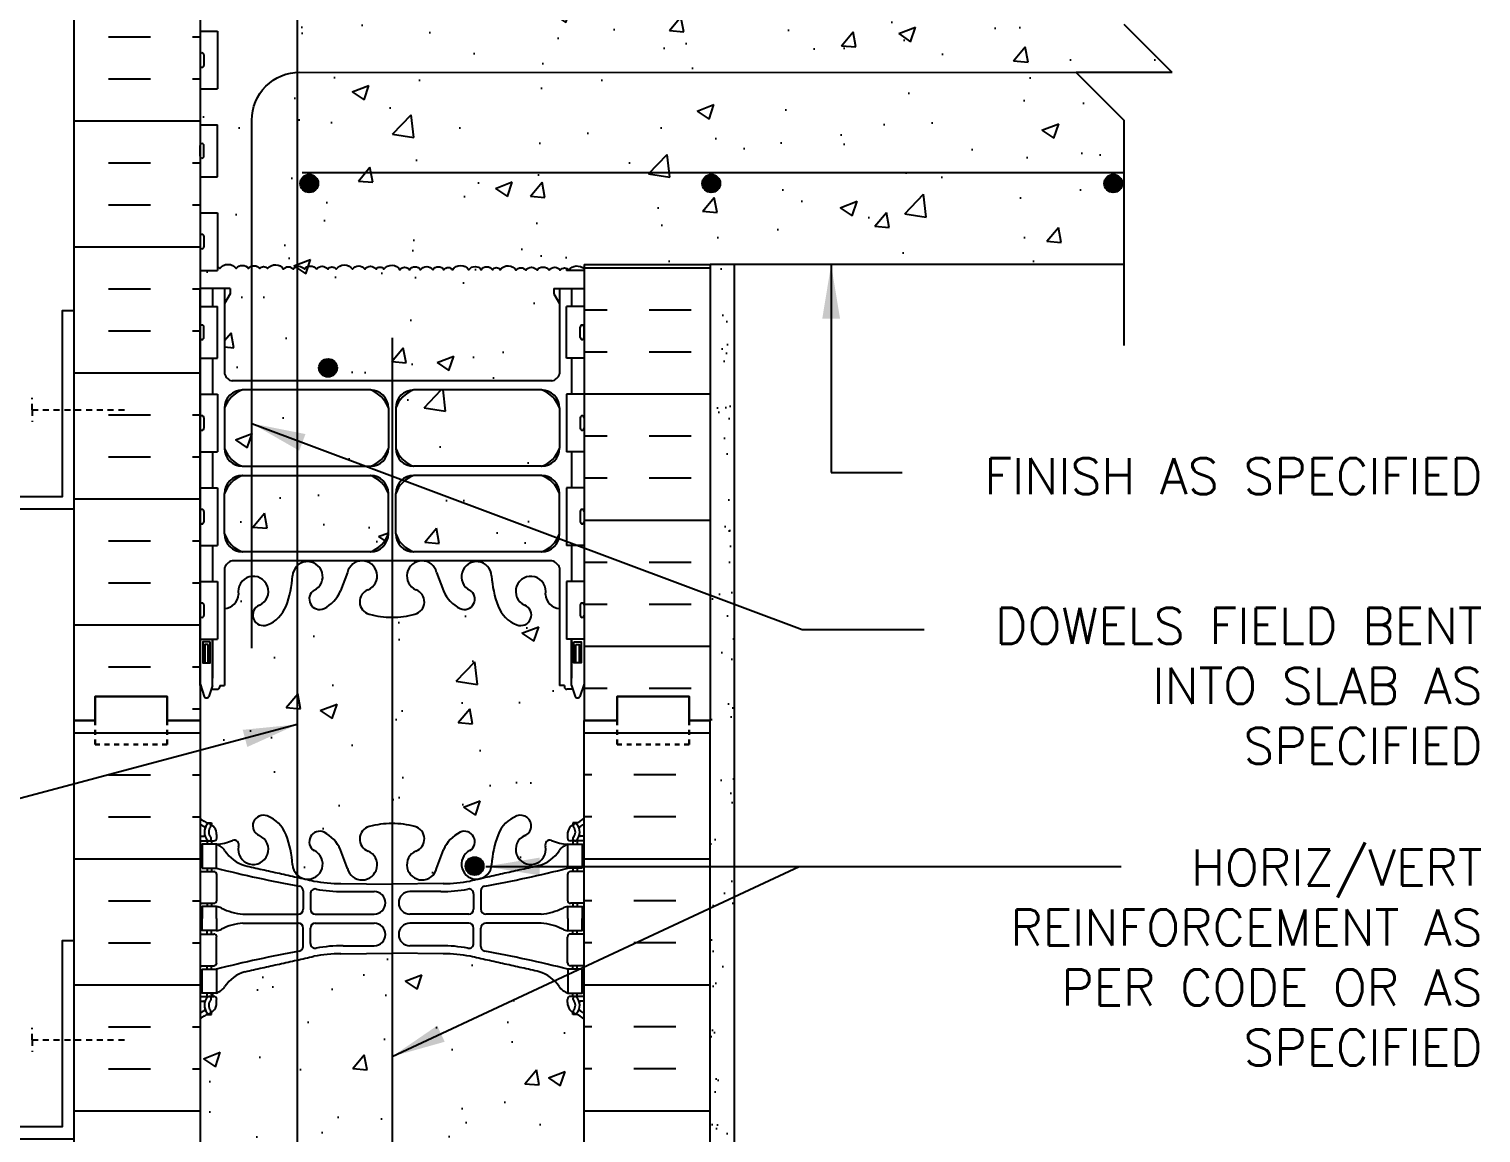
# Model space of a CAD drawing. Header units: inches. Extents: x 75 to 124.9, y 108.5 to 174.4.
# Drawn here: x 94.62 to 124.86, y 137.81 to 160.8 of the extents above; entities that cross this region are included whole.
import ezdxf

# ---------------------------------------------------------------- set-up
doc = ezdxf.new("R2010")
doc.units = ezdxf.units.IN
doc.header["$LTSCALE"] = 0.5
doc.header["$MEASUREMENT"] = 0
doc.linetypes.add('DASHED2', pattern=[0.375, 0.25, -0.125])
for name, color, linetype in [('HATCH', 12, 'Continuous'), ('line25', 2, 'Continuous'), ('LINE3', 3, 'Continuous'), ('LINE50', 5, 'Continuous'), ('LINE9', 9, 'Continuous'), ('TEXT', 4, 'Continuous'), ('Web_Edge', 9, 'Continuous')]:
    doc.layers.add(name, color=color, linetype=linetype)
doc.styles.add('DIM', font='romans.shx', dxfattribs={"width": 0.7})
doc.styles.add('ROMANS', font='romans.shx', dxfattribs={"height": 0.75})
doc.dimstyles.new('ext_12', dxfattribs={"dimscale": 12, "dimtxt": 0.09375, "dimasz": 0.09375, "dimexe": 0.09375, "dimexo": 0.0625, "dimgap": 0.0625, "dimtad": 1, "dimdec": 1, "dimzin": 3, "dimdsep": 46, "dimlunit": 4, "dimtxsty": 'DIM', "dimcen": 0.09, "dimdle": 0.09375, "dimclrt": 4, "dimadec": 0, "dimazin": 0, "dimtfac": 1, "dimtdec": 1, "dimtmove": 2, "dimatfit": 3, "dimfxl": 1, "dimfrac": 2, "dimtolj": 1, "dimtzin": 0, "dimarcsym": 0})

msp = doc.modelspace()

# ---------------------------------------------------------------- hatches: boundary and pattern name
at = {"layer": 'HATCH'}
h = msp.add_hatch(dxfattribs=at)
h.set_pattern_fill('AR-CONC', color=256, scale=0.5)
edge = h.paths.add_edge_path()
edge.add_arc((105.832, 139.813), 0.5, 46.2109, 66.4218)
edge.add_line((106.032, 140.272), (105.942, 140.272))
edge.add_line((105.942, 140.272), (105.942, 140.313))
edge.add_arc((106.082, 140.521), 0.25, 180, 235.9442, ccw=False)
edge.add_line((105.832, 140.521), (105.832, 140.588))
edge.add_arc((105.895, 140.588), 0.0625, 90, 180, ccw=False)
edge.add_line((105.895, 140.651), (105.942, 140.651))
edge.add_line((105.942, 140.651), (105.942, 140.721))
edge.add_line((105.942, 140.721), (105.837, 140.721))
edge.add_arc((105.96, 141.063), 0.364, 212.0424, 250.3387, ccw=False)
edge.add_arc((105.036, 140.452), 0.743, 34.228, 73.8107)
edge.add_spline(control_points=[(105.244, 141.166), (103.806, 141.486)], knot_values=[0, 0, 1, 1], degree=1, periodic=0)
edge.add_arc((103.25, 138.555), 2.984, 79.2546, 90.0995)
edge.add_line((103.245, 141.539), (102.178, 141.554))
edge.add_line((102.178, 141.554), (101.112, 141.539))
edge.add_arc((101.106, 138.555), 2.984, 89.9005, 100.7454)
edge.add_spline(control_points=[(100.55, 141.486), (99.113, 141.166)], knot_values=[0, 0, 1, 1], degree=1, periodic=0)
edge.add_arc((99.32, 140.452), 0.743, 106.1893, 145.772)
edge.add_arc((98.397, 141.063), 0.364, 289.6613, 327.9576, ccw=False)
edge.add_line((98.519, 140.721), (98.414, 140.721))
edge.add_line((98.414, 140.721), (98.414, 140.651))
edge.add_line((98.414, 140.651), (98.462, 140.651))
edge.add_arc((98.462, 140.588), 0.0625, 0, 90, ccw=False)
edge.add_line((98.524, 140.588), (98.524, 140.521))
edge.add_arc((98.274, 140.521), 0.25, 304.0558, 360, ccw=False)
edge.add_line((98.414, 140.313), (98.414, 140.272))
edge.add_line((98.414, 140.272), (98.324, 140.272))
edge.add_arc((98.524, 139.813), 0.5, 113.5782, 133.7891)
edge.add_line((98.178, 140.174), (98.178, 134.628))
edge.add_arc((98.524, 134.989), 0.5, 226.2109, 246.4218)
edge.add_line((98.324, 134.531), (98.414, 134.531))
edge.add_line((98.414, 134.531), (98.414, 134.489))
edge.add_arc((98.274, 134.282), 0.25, 0, 55.9442, ccw=False)
edge.add_line((98.524, 134.282), (98.524, 134.214))
edge.add_arc((98.462, 134.214), 0.0625, -90, 0, ccw=False)
edge.add_line((98.462, 134.152), (98.414, 134.152))
edge.add_line((98.414, 134.152), (98.414, 134.082))
edge.add_line((98.414, 134.082), (98.519, 134.082))
edge.add_arc((98.397, 133.739), 0.364, 32.0424, 70.3387, ccw=False)
edge.add_arc((99.32, 134.35), 0.743, 214.228, 253.8107)
edge.add_spline(control_points=[(99.113, 133.636), (100.55, 133.316)], knot_values=[0, 0, 1, 1], degree=1, periodic=0)
edge.add_arc((101.106, 136.247), 2.984, 259.2546, 270.0995)
edge.add_line((101.112, 133.264), (102.178, 133.248))
edge.add_line((102.178, 133.248), (103.245, 133.264))
edge.add_arc((103.25, 136.247), 2.984, 269.9005, 280.7454)
edge.add_spline(control_points=[(103.806, 133.316), (105.244, 133.636)], knot_values=[0, 0, 1, 1], degree=1, periodic=0)
edge.add_arc((105.036, 134.35), 0.743, 286.1893, 325.772)
edge.add_arc((105.96, 133.739), 0.364, 109.6613, 147.9576, ccw=False)
edge.add_line((105.837, 134.082), (105.942, 134.082))
edge.add_line((105.942, 134.082), (105.942, 134.152))
edge.add_line((105.942, 134.152), (105.895, 134.152))
edge.add_arc((105.895, 134.214), 0.0625, 180, 270, ccw=False)
edge.add_line((105.832, 134.214), (105.832, 134.282))
edge.add_arc((106.082, 134.282), 0.25, 124.0558, 180, ccw=False)
edge.add_line((105.942, 134.489), (105.942, 134.531))
edge.add_line((105.942, 134.531), (106.032, 134.531))
edge.add_arc((105.832, 134.989), 0.5, 293.5782, 313.7891)
edge.add_line((106.178, 134.628), (106.178, 140.174))
h.paths.add_polyline_path([(106.178, 130.436, 0.088416), (106.032, 130.533), (105.942, 130.533), (105.942, 130.575, -0.249069), (105.832, 130.782), (105.832, 130.849, -0.414214), (105.895, 130.912), (105.942, 130.912), (105.942, 130.982), (105.837, 130.982, 0.085348), (105.508, 130.906, -0.669601), (105.375, 131.026, 2.087231), (104.941, 130.802, -1), (104.778, 130.393, -0.21345), (104.386, 130.782, -0.069923), (104.249, 131.426, 1.629604), (103.778, 131.125, -0.994662), (103.595, 130.73, -0.173075), (103.25, 131.097), (103.107, 131.484, 1.612474), (102.675, 131.124, -0.734872), (102.652, 130.613, -0.068475), (102.178, 130.551, -0.068475), (101.704, 130.613, -0.734872), (101.681, 131.124, 1.612474), (101.249, 131.484), (101.107, 131.097, -0.173075), (100.761, 130.73, -0.994662), (100.579, 131.125, 1.629604), (100.108, 131.426, -0.069923), (99.971, 130.782, -0.21345), (99.578, 130.393, -1), (99.415, 130.802, 2.087231), (98.981, 131.026, -0.669601), (98.849, 130.906, 0.085348), (98.519, 130.982), (98.414, 130.982), (98.414, 130.912), (98.462, 130.912, -0.414214), (98.524, 130.849), (98.524, 130.782, -0.249069), (98.414, 130.575), (98.414, 130.533), (98.324, 130.533, 0.088416), (98.178, 130.436), (98.178, 128.401), (99.178, 128.401), (100.178, 129.401), (100.178, 127.401), (101.178, 128.401), (106.178, 128.401)])
h.paths.add_polyline_path([(106.178, 146.401), (106.178, 147.161), (106.099, 146.919, -0.725737), (105.993, 146.9), (105.944, 147.05), (105.818, 147.05, -0.414214), (105.768, 147.1), (105.768, 147.13), (105.668, 147.13), (105.668, 148.731, -0.380392), (105.375, 149.026, 2.087231), (104.941, 148.802, -1), (104.778, 148.393, -0.21345), (104.386, 148.782, -0.069923), (104.249, 149.426, 1.629604), (103.778, 149.125, -0.994662), (103.595, 148.73, -0.173075), (103.25, 149.097), (103.107, 149.484, 1.612474), (102.675, 149.124, -0.734872), (102.652, 148.613, -0.068475), (102.178, 148.551, -0.068475), (101.704, 148.613, -0.734872), (101.681, 149.124, 1.612474), (101.249, 149.484), (101.107, 149.097, -0.173075), (100.761, 148.73, -0.994662), (100.579, 149.125, 1.629604), (100.108, 149.426, -0.069923), (99.971, 148.782, -0.21345), (99.578, 148.393, -1), (99.415, 148.802, 2.087231), (98.981, 149.026, -0.380397), (98.688, 148.731), (98.688, 147.13), (98.588, 147.13), (98.588, 147.1, -0.414214), (98.538, 147.05), (98.412, 147.05), (98.369, 146.919, -0.725737), (98.263, 146.9), (98.178, 147.161), (98.178, 147.13), (98.178, 146.401), (98.178, 144.367, 0.088416), (98.324, 144.269), (98.414, 144.269), (98.414, 144.228, -0.249069), (98.524, 144.021), (98.524, 143.953, -0.414214), (98.462, 143.891), (98.414, 143.891), (98.414, 143.821), (98.519, 143.821, 0.085348), (98.849, 143.896, -0.669601), (98.981, 143.776, 2.087231), (99.415, 144.001, -1), (99.578, 144.409, -0.21345), (99.971, 144.02, -0.069923), (100.108, 143.376, 1.629604), (100.579, 143.677, -0.994662), (100.761, 144.072, -0.173075), (101.107, 143.705), (101.249, 143.318, 1.612474), (101.681, 143.678, -0.734872), (101.704, 144.189, -0.068475), (102.178, 144.251, -0.068475), (102.652, 144.189, -0.734872), (102.675, 143.678, 1.612474), (103.107, 143.318), (103.25, 143.705, -0.173075), (103.595, 144.072, -0.994662), (103.778, 143.677, 1.629604), (104.249, 143.376, -0.069923), (104.386, 144.02, -0.21345), (104.778, 144.409, -1), (104.941, 144.001, 2.087231), (105.375, 143.776, -0.669601), (105.508, 143.896, 0.085348), (105.837, 143.821), (105.942, 143.821), (105.942, 143.891), (105.895, 143.891, -0.414214), (105.832, 143.953), (105.832, 144.021, -0.249069), (105.942, 144.228), (105.942, 144.269), (106.032, 144.269, 0.088416), (106.178, 144.367)])
h.paths.add_polyline_path([(102.102, 151.128, 0.225652), (101.727, 151.503), (99.063, 151.503, 0.225652), (98.688, 151.128), (98.688, 150.287, 0.225652), (99.063, 149.912), (101.727, 149.912, 0.225652), (102.102, 150.287)])
h.paths.add_polyline_path([(102.102, 152.069), (102.102, 152.909, 0.225652), (101.727, 153.284), (99.063, 153.284, 0.225652), (98.688, 152.909), (98.688, 152.069, 0.225652), (99.063, 151.694), (101.727, 151.694, 0.225652)])
h.paths.add_polyline_path([(105.668, 155.089), (105.548, 155.289), (105.548, 155.401), (106.178, 155.401), (106.178, 155.776), (105.813, 155.776), (105.813, 155.818, 0.350105), (105.684, 155.78, 0.520567), (105.449, 155.78, 0.520567), (105.198, 155.78, 0.520567), (104.963, 155.78, 0.520567), (104.766, 155.78, 0.520567), (104.432, 155.79, 0.520567), (104.268, 155.79, 0.520567), (104.036, 155.79, 0.520567), (103.779, 155.79, 0.520567), (103.438, 155.79, 0.520567), (103.26, 155.79, 0.520567), (103.025, 155.79, 0.520567), (102.774, 155.79, 0.520567), (102.539, 155.79, 0.520567), (102.343, 155.79, 0.520567), (102.008, 155.801, 0.520567), (101.844, 155.801, 0.520567), (101.612, 155.801, 0.520567), (101.356, 155.801, 0.520567), (101.014, 155.801, 0.520567), (100.837, 155.801, 0.520567), (100.602, 155.801, 0.520567), (100.351, 155.801, 0.520567), (100.116, 155.801, 0.520567), (99.919, 155.801, 0.520567), (99.585, 155.812, 0.520567), (99.421, 155.812, 0.520567), (99.189, 155.812, 0.520567), (98.932, 155.812, 0.520567), (98.591, 155.812, 0.144272), (98.543, 155.85), (98.543, 155.776), (98.178, 155.776), (98.178, 155.401), (98.808, 155.401), (98.808, 155.289), (98.688, 155.089), (98.688, 153.62, 0.268156), (98.849, 153.472), (105.507, 153.472, 0.268138), (105.668, 153.62)])
h.paths.add_polyline_path([(105.668, 152.909, 0.225652), (105.293, 153.284), (102.629, 153.284, 0.225652), (102.254, 152.909), (102.254, 152.069, 0.225652), (102.629, 151.694), (105.293, 151.694, 0.225652), (105.668, 152.069)])
h.paths.add_polyline_path([(105.668, 151.128, 0.225652), (105.293, 151.503), (102.629, 151.503, 0.225652), (102.254, 151.128), (102.254, 150.287, 0.225652), (102.629, 149.912), (105.293, 149.912, 0.225652), (105.668, 150.287)])
h.paths.add_polyline_path([(116.433, 159.901), (118.433, 159.901), (117.433, 160.901), (117.433, 163.901), (108.366, 163.901), (106.926, 163.901, 0.115435), (106.855, 163.841, 0.520567), (106.691, 163.841, 0.520567), (106.459, 163.841, 0.520567), (106.202, 163.841, 0.520567), (105.861, 163.841, 0.520567), (105.684, 163.841, 0.520567), (105.449, 163.841, 0.520567), (105.198, 163.841, 0.520567), (104.963, 163.841, 0.520567), (104.766, 163.841, 0.520567), (104.432, 163.852, 0.520567), (104.268, 163.852, 0.520567), (104.036, 163.852, 0.520567), (103.779, 163.852, 0.520567), (103.438, 163.852, 0.520567), (103.26, 163.852, 0.520567), (103.025, 163.852, 0.520567), (102.774, 163.852, 0.520567), (102.539, 163.852, 0.520567), (102.343, 163.852, 0.520567), (102.008, 163.863, 0.520567), (101.844, 163.863, 0.520567), (101.612, 163.863, 0.520567), (101.356, 163.863, 0.520567), (101.014, 163.863, 0.520567), (100.837, 163.863, 0.520567), (100.602, 163.863, 0.520567), (100.351, 163.863, 0.520567), (100.116, 163.863, 0.520567), (99.919, 163.863, 0.520567), (99.585, 163.874, 0.520567), (99.421, 163.874, 0.520567), (99.189, 163.874, 0.520567), (98.932, 163.874, 0.520567), (98.591, 163.874, 0.520567), (98.413, 163.874, 0.519406), (98.178, 163.874), (98.178, 162.586), (98.543, 162.586), (98.543, 161.506), (98.178, 161.506), (98.178, 160.756), (98.543, 160.756), (98.543, 159.556), (98.178, 159.556), (98.178, 158.806), (98.543, 158.806), (98.543, 157.726), (98.178, 157.726), (98.178, 156.976), (98.543, 156.976), (98.543, 155.85, -0.144272), (98.591, 155.812, -0.520567), (98.932, 155.812, -0.520567), (99.189, 155.812, -0.520567), (99.421, 155.812, -0.520567), (99.585, 155.812, -0.520567), (99.919, 155.801, -0.520567), (100.116, 155.801, -0.520567), (100.351, 155.801, -0.520567), (100.602, 155.801, -0.520567), (100.837, 155.801, -0.520567), (101.014, 155.801, -0.520567), (101.356, 155.801, -0.520567), (101.612, 155.801, -0.520567), (101.844, 155.801, -0.520567), (102.008, 155.801, -0.520567), (102.343, 155.79, -0.520567), (102.539, 155.79, -0.520567), (102.774, 155.79, -0.520567), (103.025, 155.79, -0.520567), (103.26, 155.79, -0.520567), (103.438, 155.79, -0.520567), (103.779, 155.79, -0.520567), (104.036, 155.79, -0.520567), (104.268, 155.79, -0.520567), (104.432, 155.79, -0.520567), (104.766, 155.78, -0.520567), (104.963, 155.78, -0.520567), (105.198, 155.78, -0.520567), (105.449, 155.78, -0.520567), (105.684, 155.78, -0.350105), (105.813, 155.818, -0.144184), (105.861, 155.78, -0.464549), (106.178, 155.808), (106.178, 155.901), (108.803, 155.901), (117.433, 155.901), (117.433, 158.901)])
h.paths.add_polyline_path([(106.178, 166.436, 0.088416), (106.032, 166.533), (105.942, 166.533), (105.942, 166.575, -0.249069), (105.832, 166.782), (105.832, 166.849, -0.414214), (105.895, 166.912), (105.942, 166.912), (105.942, 166.982), (105.837, 166.982, 0.085348), (105.508, 166.906, -0.669601), (105.375, 167.026, 2.087231), (104.941, 166.802, -1), (104.778, 166.393, -0.21345), (104.386, 166.782, -0.069923), (104.249, 167.426, 1.629604), (103.778, 167.125, -0.994662), (103.595, 166.73, -0.173075), (103.25, 167.097), (103.107, 167.484, 1.612474), (102.675, 167.124, -0.734872), (102.652, 166.613, -0.068475), (102.178, 166.551, -0.068475), (101.704, 166.613, -0.734872), (101.681, 167.124, 1.612474), (101.249, 167.484), (101.107, 167.097, -0.173075), (100.761, 166.73, -0.994662), (100.579, 167.125, 1.629604), (100.108, 167.426, -0.069923), (99.971, 166.782, -0.21345), (99.578, 166.393, -1), (99.415, 166.802, 2.087231), (98.981, 167.026, -0.669601), (98.849, 166.906, 0.085348), (98.519, 166.982), (98.414, 166.982), (98.414, 166.912), (98.462, 166.912, -0.414214), (98.524, 166.849), (98.524, 166.782, -0.249069), (98.414, 166.575), (98.414, 166.533), (98.324, 166.533, 0.088416), (98.178, 166.436), (98.178, 164.401), (98.178, 163.874, -0.519406), (98.413, 163.874, -0.520567), (98.591, 163.874, -0.520567), (98.932, 163.874, -0.520567), (99.189, 163.874, -0.520567), (99.421, 163.874, -0.520567), (99.585, 163.874, -0.520567), (99.919, 163.863, -0.520567), (100.116, 163.863, -0.520567), (100.351, 163.863, -0.520567), (100.602, 163.863, -0.520567), (100.837, 163.863, -0.520567), (101.014, 163.863, -0.520567), (101.356, 163.863, -0.520567), (101.612, 163.863, -0.520567), (101.844, 163.863, -0.520567), (102.008, 163.863, -0.520567), (102.343, 163.852, -0.520567), (102.539, 163.852, -0.520567), (102.774, 163.852, -0.520567), (103.025, 163.852, -0.520567), (103.26, 163.852, -0.520567), (103.438, 163.852, -0.520567), (103.779, 163.852, -0.520567), (104.036, 163.852, -0.520567), (104.268, 163.852, -0.520567), (104.432, 163.852, -0.520567), (104.766, 163.841, -0.520567), (104.963, 163.841, -0.520567), (105.198, 163.841, -0.520567), (105.449, 163.841, -0.520567), (105.684, 163.841, -0.520567), (105.861, 163.841, -0.520567), (106.202, 163.841, -0.520567), (106.459, 163.841, -0.520567), (106.691, 163.841, -0.520567), (106.855, 163.841, -0.115435), (106.926, 163.901), (106.866, 163.901), (106.866, 164.401), (106.178, 164.401)])
edge = h.paths.add_edge_path()
edge.add_line((106.178, 173.401), (101.178, 173.401))
edge.add_line((101.178, 173.401), (100.178, 172.401))
edge.add_line((100.178, 172.401), (100.178, 174.401))
edge.add_line((100.178, 174.401), (99.178, 173.401))
edge.add_line((99.178, 173.401), (98.178, 173.401))
edge.add_line((98.178, 173.401), (98.178, 170.628))
edge.add_arc((98.524, 170.989), 0.5, 226.2109, 246.4218)
edge.add_line((98.324, 170.531), (98.414, 170.531))
edge.add_line((98.414, 170.531), (98.414, 170.489))
edge.add_arc((98.274, 170.282), 0.25, 0, 55.9442, ccw=False)
edge.add_line((98.524, 170.282), (98.524, 170.214))
edge.add_arc((98.462, 170.214), 0.0625, -90, 0, ccw=False)
edge.add_line((98.462, 170.152), (98.414, 170.152))
edge.add_line((98.414, 170.152), (98.414, 170.082))
edge.add_line((98.414, 170.082), (98.519, 170.082))
edge.add_arc((98.397, 169.739), 0.364, 32.0424, 70.3387, ccw=False)
edge.add_arc((99.32, 170.35), 0.743, 214.228, 253.8107)
edge.add_spline(control_points=[(99.113, 169.636), (100.55, 169.316)], knot_values=[0, 0, 1, 1], degree=1, periodic=0)
edge.add_arc((101.106, 172.247), 2.984, 259.2546, 270.0995)
edge.add_line((101.112, 169.264), (102.178, 169.248))
edge.add_line((102.178, 169.248), (103.245, 169.264))
edge.add_arc((103.25, 172.247), 2.984, 269.9005, 280.7454)
edge.add_spline(control_points=[(103.806, 169.316), (105.244, 169.636)], knot_values=[0, 0, 1, 1], degree=1, periodic=0)
edge.add_arc((105.036, 170.35), 0.743, 286.1893, 325.772)
edge.add_arc((105.96, 169.739), 0.364, 109.6613, 147.9576, ccw=False)
edge.add_line((105.837, 170.082), (105.942, 170.082))
edge.add_line((105.942, 170.082), (105.942, 170.152))
edge.add_line((105.942, 170.152), (105.895, 170.152))
edge.add_arc((105.895, 170.214), 0.0625, 180, 270, ccw=False)
edge.add_line((105.832, 170.214), (105.832, 170.282))
edge.add_arc((106.082, 170.282), 0.25, 124.0558, 180, ccw=False)
edge.add_line((105.942, 170.489), (105.942, 170.531))
edge.add_line((105.942, 170.531), (106.032, 170.531))
edge.add_arc((105.832, 170.989), 0.5, 293.5782, 313.7891)
edge.add_line((106.178, 170.628), (106.178, 173.401))
h = msp.add_hatch(dxfattribs=at)
h.set_pattern_fill('INSUL', color=256, scale=7, style=0)
h.set_pattern_definition([(0, (-2827.9834, -250.6084), (0, 2.625), []), (0, (-2827.9834, -249.7334), (0, 2.625), [0.875, -0.875]), (0, (-2827.9834, -248.8584), (0, 2.625), [0.875, -0.875])])
h.paths.add_polyline_path([(95.553, 146.401), (95.991, 146.401), (95.991, 146.901), (97.491, 146.901), (97.491, 146.401), (98.178, 146.401), (98.178, 164.401), (97.491, 164.401), (97.491, 164.901), (95.991, 164.901), (95.991, 164.401), (95.553, 164.401)])
h = msp.add_hatch(dxfattribs=at)
h.set_pattern_fill('INSUL', color=256, scale=7, style=0)
h.set_pattern_definition([(0, (107.5324, 155.8238), (0, 2.625), []), (0, (107.5324, 156.6988), (0, 2.625), [0.875, -0.875]), (0, (107.5324, 157.5738), (0, 2.625), [0.875, -0.875])])
h.paths.add_polyline_path([(108.803, 155.901), (106.178, 155.901), (106.178, 155.618), (108.803, 155.618)])
h.paths.add_polyline_path([(108.803, 155.618), (106.178, 155.618), (106.178, 146.401), (106.866, 146.401), (106.866, 146.901), (108.366, 146.901), (108.366, 146.401), (108.803, 146.401)])
h = msp.add_hatch(dxfattribs=at)
h.set_pattern_fill('AR-SAND', color=256, scale=0.5, style=0)
h.set_pattern_definition([(37.5, (109.2565, 149.0647), (-0.031497, 0.963412), [0, -0.76, 0, -0.85, 0, -0.8125]), (7.5, (109.2565, 149.0647), (0.88489, 1.41107), [0, -0.41, 0, -0.685, 0, -0.2625]), (327.5, (108.6415, 149.0647), (1.55707, 0.00283), [0, -0.25, 0, -0.9, 0, -1.175]), (317.5, (108.6415, 149.0647), (1.50306, 0.43884), [0, -0.125, 0, -0.59, 0, -0.675])])
h.paths.add_polyline_path([(109.303, 155.901), (108.803, 155.901), (108.803, 146.401), (108.803, 145.981), (109.303, 145.981)])
h.paths.add_polyline_path([(109.303, 140.967), (108.803, 140.967), (108.803, 128.402), (109.303, 128.402)])
h.paths.add_polyline_path([(109.303, 145.901), (108.803, 145.901), (108.803, 140.967), (109.303, 140.967)])
h = msp.add_hatch(dxfattribs=at)
h.set_pattern_fill('INSUL', color=256, scale=7, style=0)
h.set_pattern_definition([(0, (-2827.9834, -268.6084), (0, 2.625), []), (0, (-2827.9834, -267.7334), (0, 2.625), [0.875, -0.875]), (0, (-2827.9834, -266.8584), (0, 2.625), [0.875, -0.875])])
h.paths.add_polyline_path([(95.553, 128.401), (95.991, 128.401), (95.991, 128.901), (97.491, 128.901), (97.491, 128.401), (98.178, 128.401), (98.178, 146.401), (97.491, 146.401), (97.491, 146.901), (95.991, 146.901), (95.991, 146.401), (95.553, 146.401)])
h = msp.add_hatch(dxfattribs=at)
h.set_pattern_fill('INSUL', color=256, scale=7, style=0)
h.set_pattern_definition([(180, (3032.3397, -268.6084), (0, 2.625), []), (180, (3032.3397, -267.7334), (0, 2.625), [0.875, -0.875]), (180, (3032.3397, -266.8584), (0, 2.625), [0.875, -0.875])])
h.paths.add_polyline_path([(108.803, 128.401), (108.366, 128.401), (108.366, 128.901), (106.866, 128.901), (106.866, 128.401), (106.178, 128.401), (106.178, 146.401), (106.866, 146.401), (106.866, 146.901), (108.366, 146.901), (108.366, 146.401), (108.803, 146.401)])
at = {"layer": 'LINE3'}
for points in [[(100.641, 157.588, 1), (100.266, 157.588, 1)], [(109.016, 157.588, 1), (108.641, 157.588, 1)], [(117.391, 157.588, 1), (117.016, 157.588, 1)], [(100.657, 153.744, 1), (101.032, 153.744, 1)], [(103.709, 143.367, 1), (104.084, 143.367, 1)]]:
    msp.add_hatch(color=256, dxfattribs=at).paths.add_polyline_path(points)

# ---------------------------------------------------------------- linework, layer by layer
at = {"layer": 'HATCH'}
for points in [[(98.543, 155.85, -0.144272), (98.591, 155.812, -0.520567), (98.932, 155.812, -0.520567), (99.189, 155.812, -0.520567), (99.421, 155.812, -0.520567), (99.585, 155.812, -0.520567), (99.919, 155.801, -0.520567), (100.116, 155.801, -0.520567), (100.351, 155.801, -0.520567), (100.602, 155.801, -0.434064), (100.602, 155.801)], [(100.602, 155.801, -0.520567), (100.837, 155.801, -0.520567), (101.014, 155.801, -0.520567), (101.356, 155.801, -0.520567), (101.612, 155.801, -0.520567), (101.844, 155.801, -0.520567), (102.008, 155.801, -0.520567), (102.343, 155.79, -0.520567), (102.539, 155.79, -0.520567), (102.774, 155.79, -0.520567), (103.025, 155.79, -0.434064), (103.025, 155.79, -0.434064)], [(103.025, 155.79, -0.520567), (103.26, 155.79, -0.520567), (103.438, 155.79, -0.520567), (103.779, 155.79, -0.520567), (104.036, 155.79, -0.520567), (104.268, 155.79, -0.520567), (104.432, 155.79, -0.520567), (104.766, 155.78, -0.520567), (104.963, 155.78, -0.520567), (105.198, 155.78, -0.520567), (105.449, 155.78, -0.434064), (105.449, 155.78, -0.434064)], [(105.449, 155.78, -0.520567), (105.684, 155.78, -0.520567), (105.861, 155.78, -0.464549), (106.178, 155.808, -0.464549)]]:
    msp.add_lwpolyline(points, format="xyb", dxfattribs=at)
at = {"layer": 'line25'}
for p, q in [((98.178, 164.401), (98.178, 146.401)), ((98.178, 160.756), (98.543, 160.756)), ((98.543, 160.756), (98.543, 159.556)), ((98.178, 159.556), (98.543, 159.556)), ((98.178, 158.806), (98.543, 158.806)), ((98.543, 157.726), (98.543, 158.806)), ((98.178, 157.726), (98.543, 157.726)), ((98.178, 156.976), (98.543, 156.976)), ((98.543, 156.976), (98.543, 155.776)), ((98.178, 155.776), (98.543, 155.776)), ((105.813, 155.818), (105.813, 155.776)), ((106.178, 155.776), (105.813, 155.776)), ((106.178, 155.901), (106.178, 146.401)), ((98.178, 155.026), (98.543, 155.026)), ((98.543, 153.946), (98.543, 155.026)), ((106.178, 155.026), (105.813, 155.026)), ((105.813, 153.946), (105.813, 155.026)), ((98.178, 153.946), (98.543, 153.946)), ((106.178, 153.946), (105.813, 153.946)), ((98.178, 153.196), (98.543, 153.196)), ((98.543, 153.196), (98.543, 151.996)), ((106.178, 153.196), (105.813, 153.196)), ((105.813, 153.196), (105.813, 151.996)), ((98.178, 151.996), (98.543, 151.996)), ((106.178, 151.996), (105.813, 151.996)), ((98.178, 151.246), (98.543, 151.246)), ((98.543, 151.246), (98.543, 150.046)), ((106.178, 151.246), (105.813, 151.246)), ((105.813, 151.246), (105.813, 150.046)), ((98.178, 150.046), (98.543, 150.046)), ((106.178, 150.046), (105.813, 150.046)), ((98.178, 149.296), (98.543, 149.296)), ((98.543, 149.296), (98.543, 148.096)), ((106.178, 149.296), (105.813, 149.296)), ((105.813, 149.296), (105.813, 148.096)), ((98.178, 148.096), (98.178, 146.401)), ((98.178, 148.096), (98.543, 148.096)), ((106.178, 148.096), (105.813, 148.096)), ((98.178, 146.401), (98.178, 128.401)), ((106.178, 128.401), (106.178, 146.401))]:
    msp.add_line(p, q, dxfattribs=at)
at = {"layer": 'LINE3'}
for p, q in [((100.202, 172.425), (100.202, 129.151)), ((117.433, 157.807), (100.308, 157.807)), ((102.178, 154.369), (102.178, 128.401))]:
    msp.add_line(p, q, dxfattribs=at)
at = {"layer": 'LINE3', "linetype": 'Continuous'}
msp.add_lwpolyline([(99.256, 147.903), (99.256, 158.903, -0.414214), (100.256, 159.903), (116.433, 159.901)], format="xyb", dxfattribs=at)
at = {"layer": 'LINE3'}
for centre in [(100.453, 157.588), (108.828, 157.588), (117.203, 157.588), (100.844, 153.744), (103.897, 143.367)]:
    msp.add_circle(centre, 0.188, dxfattribs=at)
at = {"layer": 'LINE50'}
for p, q in [((95.553, 146.401), (95.553, 164.401)), ((106.178, 155.901), (108.803, 155.901)), ((108.803, 155.901), (108.803, 146.401)), ((95.553, 128.401), (95.553, 146.401)), ((108.803, 128.401), (108.803, 146.401))]:
    msp.add_line(p, q, dxfattribs=at)
for points in [[(95.553, 146.401), (95.991, 146.401), (95.991, 146.901), (97.491, 146.901), (97.491, 146.401), (98.178, 146.401)], [(98.178, 146.401), (97.491, 146.401), (97.491, 146.901), (95.991, 146.901), (95.991, 146.401), (95.553, 146.401)], [(95.553, 146.401), (95.991, 146.401), (95.991, 146.901), (97.491, 146.901), (97.491, 146.401), (98.178, 146.401)], [(106.178, 146.401), (106.866, 146.401), (106.866, 146.901), (108.366, 146.901), (108.366, 146.401), (108.803, 146.401)], [(106.178, 146.401), (106.866, 146.401), (106.866, 146.901), (108.366, 146.901), (108.366, 146.401), (108.803, 146.401)], [(108.803, 146.401), (108.366, 146.401), (108.366, 146.901), (106.866, 146.901), (106.866, 146.401), (106.178, 146.401)], [(106.178, 146.401), (106.866, 146.401), (106.866, 146.901), (108.366, 146.901), (108.366, 146.401), (108.803, 146.401)]]:
    msp.add_lwpolyline(points, dxfattribs=at)
at = {"layer": 'LINE9'}
for p, q in [((118.433, 159.901), (117.433, 160.901)), ((98.178, 160.266), (98.178, 160.046)), ((98.178, 160.211), (98.178, 160.211)), ((98.178, 160.101), (98.178, 160.101)), ((98.218, 160.306), (98.218, 160.306)), ((98.258, 160.266), (98.258, 160.046)), ((98.218, 160.006), (98.218, 160.006)), ((118.433, 159.901), (116.433, 159.901)), ((116.433, 159.901), (117.433, 158.901)), ((117.433, 154.214), (117.433, 158.901)), ((98.178, 158.156), (98.178, 158.376)), ((98.178, 158.321), (98.178, 158.321)), ((98.178, 158.211), (98.178, 158.211)), ((98.218, 158.416), (98.218, 158.416)), ((98.258, 158.156), (98.258, 158.376)), ((98.218, 158.116), (98.218, 158.116)), ((98.178, 156.486), (98.178, 156.266)), ((98.178, 156.431), (98.178, 156.431)), ((98.218, 156.526), (98.218, 156.526)), ((98.258, 156.486), (98.258, 156.266)), ((98.178, 156.321), (98.178, 156.321)), ((98.218, 156.226), (98.218, 156.226)), ((117.433, 155.901), (108.803, 155.901)), ((109.303, 155.901), (109.303, 128.401)), ((98.178, 147.13), (98.178, 155.401)), ((98.178, 154.376), (98.178, 154.596)), ((98.218, 154.636), (98.218, 154.636)), ((98.258, 154.376), (98.258, 154.596)), ((106.098, 154.376), (106.098, 154.596)), ((106.138, 154.636), (106.138, 154.636)), ((106.178, 154.376), (106.178, 154.596)), ((98.178, 154.541), (98.178, 154.541)), ((98.178, 154.431), (98.178, 154.431)), ((98.218, 154.336), (98.218, 154.336)), ((106.138, 154.336), (106.138, 154.336)), ((106.178, 154.541), (106.178, 154.541)), ((106.178, 154.431), (106.178, 154.431)), ((98.178, 152.706), (98.178, 152.486)), ((98.178, 152.651), (98.178, 152.651)), ((98.178, 152.541), (98.178, 152.541)), ((98.218, 152.746), (98.218, 152.746)), ((98.258, 152.706), (98.258, 152.486)), ((106.098, 152.706), (106.098, 152.486)), ((106.138, 152.746), (106.138, 152.746)), ((106.178, 152.706), (106.178, 152.486)), ((106.178, 152.651), (106.178, 152.651)), ((106.178, 152.541), (106.178, 152.541)), ((98.218, 152.446), (98.218, 152.446)), ((106.138, 152.446), (106.138, 152.446)), ((98.178, 150.756), (98.178, 150.536)), ((98.178, 150.701), (98.178, 150.701)), ((98.258, 150.756), (98.258, 150.536)), ((106.098, 150.756), (106.098, 150.536)), ((106.178, 150.756), (106.178, 150.536)), ((106.178, 150.701), (106.178, 150.701)), ((98.178, 150.591), (98.178, 150.591)), ((98.218, 150.496), (98.218, 150.496)), ((106.138, 150.496), (106.138, 150.496)), ((106.178, 150.591), (106.178, 150.591)), ((98.218, 148.846), (98.218, 148.846)), ((106.138, 148.846), (106.138, 148.846)), ((98.178, 148.806), (98.178, 148.586)), ((98.178, 148.751), (98.178, 148.751)), ((98.178, 148.641), (98.178, 148.641)), ((98.218, 148.546), (98.218, 148.546)), ((98.258, 148.806), (98.258, 148.586)), ((106.098, 148.806), (106.098, 148.586)), ((106.138, 148.546), (106.138, 148.546)), ((106.178, 148.806), (106.178, 148.586)), ((106.178, 148.751), (106.178, 148.751)), ((106.178, 148.641), (106.178, 148.641))]:
    msp.add_line(p, q, dxfattribs=at)
at = {"layer": 'LINE9', "linetype": 'DASHED2'}
for p, q in [((94.678, 152.869), (94.678, 153.119)), ((94.678, 152.869), (96.678, 152.869)), ((94.678, 152.869), (94.678, 152.619)), ((94.678, 139.744), (94.678, 139.994)), ((94.678, 139.744), (96.678, 139.744)), ((94.678, 139.744), (94.678, 139.494))]:
    msp.add_line(p, q, dxfattribs=at)
at = {"layer": 'LINE9'}
for points in [[(95.553, 154.931), (95.303, 154.931), (95.303, 151.056), (92.553, 151.056), (92.553, 150.806), (95.553, 150.806)], [(95.553, 141.806), (95.303, 141.806), (95.303, 137.931), (92.553, 137.931), (92.553, 137.681), (95.553, 137.681)]]:
    msp.add_lwpolyline(points, close=True, dxfattribs=at)
at = {"layer": 'LINE9', "linetype": 'DASHED2', "ltscale": 0.15}
for points in [[(97.491, 146.401), (97.491, 146.401), (97.491, 145.901), (95.991, 145.901), (95.991, 146.401), (95.991, 146.401)], [(95.991, 146.401), (95.991, 146.401), (95.991, 145.901), (97.491, 145.901), (97.491, 146.401), (97.491, 146.401)], [(106.866, 146.401), (106.866, 146.401), (106.866, 145.901), (108.366, 145.901), (108.366, 146.401), (108.366, 146.401)], [(108.366, 146.401), (108.366, 146.401), (108.366, 145.901), (106.866, 145.901), (106.866, 146.401), (106.866, 146.401)], [(108.366, 146.401), (108.366, 146.401), (108.366, 145.901), (106.866, 145.901), (106.866, 146.401), (106.866, 146.401)]]:
    msp.add_lwpolyline(points, dxfattribs=at)
at = {"layer": 'LINE9'}
for centre, start, end in [((98.218, 160.266), 90, 180), ((98.218, 160.046), 180, 270), ((98.218, 160.266), 0, 90), ((98.218, 160.046), 270, 0), ((98.218, 158.376), 90, 180), ((98.218, 158.376), 360, 90), ((98.218, 158.156), 180, 270), ((98.218, 158.156), 270, 0), ((98.218, 156.486), 90, 180), ((98.218, 156.486), 0, 90), ((98.218, 156.266), 180, 270), ((98.218, 156.266), 270, 0), ((98.218, 154.596), 90, 180), ((98.218, 154.596), 360, 90), ((106.138, 154.596), 90, 180), ((106.138, 154.596), 0, 90), ((98.218, 154.376), 180, 270), ((98.218, 154.376), 270, 0), ((106.138, 154.376), 180, 270), ((106.138, 154.376), 270, 0), ((98.218, 152.706), 90, 180), ((98.218, 152.486), 180, 270), ((98.218, 152.706), 0, 90), ((98.218, 152.486), 270, 0), ((106.138, 152.706), 90, 180), ((106.138, 152.486), 180, 270), ((106.138, 152.706), 360, 90), ((106.138, 152.486), 270, 0), ((98.218, 150.756), 90, 180), ((98.218, 150.756), 0, 90), ((106.138, 150.756), 90, 180), ((106.138, 150.756), 360, 90), ((98.218, 150.536), 180, 270), ((98.218, 150.536), 270, 0), ((106.138, 150.536), 180, 270), ((106.138, 150.536), 270, 0), ((98.218, 148.806), 90, 180), ((98.218, 148.806), 0, 90), ((106.138, 148.806), 90, 180), ((106.138, 148.806), 360, 90), ((98.218, 148.586), 180, 270), ((98.218, 148.586), 270, 0), ((106.138, 148.586), 180, 270), ((106.138, 148.586), 270, 0)]:
    msp.add_arc(centre, 0.04, start, end, dxfattribs=at)
at = {"layer": 'Web_Edge'}
for p, q in [((98.808, 155.401), (98.178, 155.401)), ((98.688, 155.401), (98.688, 153.62)), ((98.808, 155.289), (98.688, 155.089)), ((98.808, 155.289), (98.688, 155.089)), ((98.808, 155.401), (98.808, 155.289)), ((98.808, 155.401), (98.808, 155.289)), ((105.548, 155.401), (106.178, 155.401)), ((105.548, 155.401), (105.548, 155.289)), ((105.548, 155.401), (105.548, 155.289)), ((105.548, 155.289), (105.668, 155.089)), ((105.548, 155.289), (105.668, 155.089)), ((105.668, 155.401), (105.668, 153.62)), ((105.507, 153.472), (98.849, 153.472)), ((101.727, 153.284), (99.063, 153.284)), ((105.293, 153.284), (102.629, 153.284)), ((98.688, 152.909), (98.688, 152.069)), ((102.102, 152.909), (102.102, 152.069)), ((102.254, 152.91), (102.254, 152.069)), ((105.668, 152.909), (105.668, 152.069)), ((99.063, 151.694), (101.727, 151.694)), ((105.293, 151.694), (102.629, 151.694)), ((99.063, 151.503), (101.727, 151.503)), ((105.293, 151.503), (102.629, 151.503)), ((98.688, 150.287), (98.688, 151.128)), ((102.102, 150.287), (102.102, 151.128)), ((102.254, 150.286), (102.254, 151.127)), ((105.668, 150.287), (105.668, 151.128)), ((101.727, 149.912), (99.063, 149.912)), ((105.293, 149.912), (102.629, 149.912)), ((98.688, 149.576), (98.688, 147.13)), ((105.507, 149.725), (98.849, 149.725)), ((101.249, 149.484), (101.107, 149.097)), ((103.107, 149.484), (103.25, 149.097)), ((105.668, 149.576), (105.668, 147.13)), ((98.438, 147.13), (98.438, 148.096)), ((105.918, 147.13), (105.918, 148.096)), ((98.178, 147.161), (98.263, 146.9)), ((98.438, 147.13), (98.363, 146.9)), ((98.412, 147.05), (98.538, 147.05)), ((98.588, 147.13), (98.688, 147.13)), ((98.588, 147.13), (98.588, 147.1)), ((98.588, 147.1), (98.588, 147.1)), ((105.768, 147.13), (105.668, 147.13)), ((105.768, 147.13), (105.768, 147.1)), ((105.768, 147.1), (105.768, 147.1)), ((105.944, 147.05), (105.818, 147.05)), ((105.918, 147.13), (105.993, 146.9)), ((106.178, 147.161), (106.093, 146.9)), ((98.178, 143.991), (98.256, 143.991)), ((98.324, 144.269), (98.414, 144.269)), ((98.414, 144.269), (98.414, 144.228)), ((98.524, 144.021), (98.524, 143.953)), ((105.832, 144.021), (105.832, 143.953)), ((106.032, 144.269), (105.942, 144.269)), ((105.942, 144.269), (105.942, 144.228)), ((106.178, 143.991), (106.1, 143.991)), ((98.178, 143.891), (98.462, 143.891)), ((98.324, 143.891), (98.324, 143.821)), ((98.414, 143.891), (98.414, 143.821)), ((101.249, 143.318), (101.107, 143.705)), ((103.107, 143.318), (103.25, 143.705)), ((106.178, 143.891), (105.895, 143.891)), ((105.942, 143.891), (105.942, 143.821)), ((106.032, 143.891), (106.032, 143.821)), ((98.178, 143.251), (98.462, 143.251)), ((98.324, 143.321), (98.324, 143.251)), ((98.414, 143.321), (98.414, 143.251)), ((98.524, 143.188), (98.524, 142.653)), ((105.832, 143.188), (105.832, 142.653)), ((106.178, 143.251), (105.895, 143.251)), ((105.942, 143.321), (105.942, 143.251)), ((106.032, 143.321), (106.032, 143.251)), ((100.326, 142.851), (100.326, 142.466)), ((100.479, 142.789), (100.479, 142.466)), ((101.112, 143.002), (102.178, 142.987)), ((101.159, 142.834), (101.806, 142.834)), ((103.245, 143.002), (102.178, 142.987)), ((103.197, 142.834), (102.551, 142.834)), ((103.878, 142.789), (103.878, 142.466)), ((104.03, 142.851), (104.03, 142.466)), ((98.178, 142.591), (98.462, 142.591)), ((98.324, 142.591), (98.324, 142.521)), ((98.414, 142.591), (98.414, 142.521)), ((106.178, 142.591), (105.895, 142.591)), ((105.942, 142.591), (105.942, 142.521)), ((106.032, 142.591), (106.032, 142.521)), ((99.072, 142.365), (100.226, 142.366)), ((99.072, 142.176), (100.226, 142.175)), ((100.579, 142.366), (101.806, 142.366)), ((100.579, 142.175), (101.806, 142.175)), ((103.778, 142.366), (102.551, 142.366)), ((103.778, 142.175), (102.551, 142.175)), ((105.284, 142.365), (104.13, 142.366)), ((105.284, 142.176), (104.13, 142.175)), ((98.178, 141.951), (98.462, 141.951)), ((98.324, 141.951), (98.324, 142.021)), ((98.414, 141.951), (98.414, 142.021)), ((98.524, 141.353), (98.524, 141.888)), ((100.326, 141.69), (100.326, 142.075)), ((100.479, 141.753), (100.479, 142.075)), ((103.878, 141.753), (103.878, 142.075)), ((104.03, 141.69), (104.03, 142.075)), ((105.832, 141.353), (105.832, 141.888)), ((106.178, 141.951), (105.895, 141.951)), ((105.942, 141.951), (105.942, 142.021)), ((106.032, 141.951), (106.032, 142.021)), ((101.159, 141.707), (101.806, 141.707)), ((103.197, 141.707), (102.551, 141.707)), ((98.178, 141.291), (98.462, 141.291)), ((98.324, 141.221), (98.324, 141.291)), ((98.414, 141.221), (98.414, 141.291)), ((101.112, 141.539), (102.178, 141.554)), ((103.245, 141.539), (102.178, 141.554)), ((106.178, 141.291), (105.895, 141.291)), ((105.942, 141.221), (105.942, 141.291)), ((106.032, 141.221), (106.032, 141.291)), ((98.324, 140.651), (98.324, 140.721)), ((98.414, 140.651), (98.414, 140.721)), ((105.942, 140.651), (105.942, 140.721)), ((106.032, 140.651), (106.032, 140.721)), ((98.178, 140.651), (98.462, 140.651)), ((98.178, 140.551), (98.256, 140.551)), ((98.524, 140.521), (98.524, 140.588)), ((105.832, 140.521), (105.832, 140.588)), ((106.178, 140.651), (105.895, 140.651)), ((106.178, 140.551), (106.1, 140.551)), ((98.324, 140.272), (98.414, 140.272)), ((98.414, 140.272), (98.414, 140.313)), ((105.942, 140.272), (105.942, 140.313)), ((106.032, 140.272), (105.942, 140.272))]:
    msp.add_line(p, q, dxfattribs=at)
for points in [[(98.438, 155.401), (98.438, 155.026)], [(105.918, 155.401), (105.918, 155.026)], [(98.438, 153.946), (98.438, 153.196)], [(105.918, 153.946), (105.918, 153.196)], [(98.438, 151.996), (98.438, 151.246)], [(105.918, 151.996), (105.918, 151.246)], [(98.438, 150.046), (98.438, 149.296)], [(105.918, 150.046), (105.918, 149.296)], [(98.438, 148.096), (98.438, 147.28)], [(105.918, 148.096), (105.918, 147.28)], [(98.519, 142.271), (98.519, 142.521), (98.219, 142.521), (98.219, 142.271)], [(105.837, 142.271), (105.837, 142.521), (106.137, 142.521), (106.137, 142.271)], [(98.519, 142.271), (98.519, 142.021), (98.219, 142.021), (98.219, 142.271)], [(105.837, 142.271), (105.837, 142.021), (106.137, 142.021), (106.137, 142.271)]]:
    msp.add_lwpolyline(points, dxfattribs=at)
for points in [[(98.388, 148.04), (98.238, 148.04), (98.238, 147.6), (98.388, 147.6)], [(98.348, 147.98), (98.278, 147.98), (98.278, 147.6), (98.348, 147.6)], [(105.968, 148.04), (106.118, 148.04), (106.118, 147.6), (105.968, 147.6)], [(106.008, 147.98), (106.078, 147.98), (106.078, 147.6), (106.008, 147.6)], [(98.219, 143.321), (98.519, 143.321), (98.519, 143.821), (98.219, 143.821)], [(106.137, 143.321), (105.837, 143.321), (105.837, 143.821), (106.137, 143.821)], [(98.219, 141.221), (98.519, 141.221), (98.519, 140.721), (98.219, 140.721)], [(106.137, 141.221), (105.837, 141.221), (105.837, 140.721), (106.137, 140.721)]]:
    msp.add_lwpolyline(points, close=True, dxfattribs=at)
for centre, radius, start, end in [((98.897, 153.685), 0.219, 197.388, 257.4322), ((105.459, 153.685), 0.219, 282.5678, 342.6083), ((99.27, 152.703), 0.617, 109.5682, 160.4318), ((99.063, 152.909), 0.375, 90, 180), ((101.52, 152.703), 0.617, 19.5682, 70.4318), ((101.727, 152.909), 0.375, 360, 90), ((102.836, 152.703), 0.617, 109.5682, 160.4318), ((102.629, 152.909), 0.375, 90, 180), ((105.086, 152.703), 0.617, 19.5682, 70.4318), ((105.293, 152.909), 0.375, 360, 90), ((99.27, 152.275), 0.617, 199.5682, 250.4318), ((99.063, 152.069), 0.375, 180, 270), ((101.52, 152.275), 0.617, 289.5682, 340.4318), ((101.727, 152.069), 0.375, 270, 0), ((102.836, 152.275), 0.617, 199.5682, 250.4318), ((102.629, 152.069), 0.375, 180, 270), ((105.086, 152.275), 0.617, 289.5682, 340.4318), ((105.293, 152.069), 0.375, 270, 0), ((99.27, 150.921), 0.617, 109.5682, 160.4318), ((99.063, 151.128), 0.375, 90, 180), ((101.52, 150.921), 0.617, 19.5682, 70.4318), ((101.727, 151.128), 0.375, 360, 90), ((102.836, 150.921), 0.617, 109.5682, 160.4318), ((102.629, 151.128), 0.375, 90, 180), ((105.086, 150.921), 0.617, 19.5682, 70.4318), ((105.293, 151.128), 0.375, 360, 90), ((99.27, 150.494), 0.617, 199.5682, 250.4318), ((99.063, 150.287), 0.375, 180, 270), ((101.52, 150.494), 0.617, 289.5682, 340.4318), ((101.727, 150.287), 0.375, 270, 0), ((102.836, 150.494), 0.617, 199.5682, 250.4318), ((102.629, 150.287), 0.375, 180, 270), ((105.086, 150.494), 0.617, 289.5682, 340.4318), ((105.293, 150.287), 0.375, 270, 0), ((98.897, 149.511), 0.219, 102.5678, 162.6118), ((100.42, 149.395), 0.314, 296.0652, 177.2643), ((101.554, 149.411), 0.314, 293.8084, 166.5854), ((102.802, 149.411), 0.314, 13.4146, 246.1916), ((103.937, 149.395), 0.314, 2.7357, 243.9348), ((105.459, 149.511), 0.219, 17.3917, 77.4322), ((99.288, 149.088), 0.314, 293.8084, 191.4114), ((97.749, 149.591), 2.365, 339.9985, 355.6105), ((101.772, 148.872), 0.268, 109.9662, 255.2108), ((102.584, 148.872), 0.268, 284.7892, 70.0338), ((106.608, 149.591), 2.365, 184.3895, 200.0015), ((105.068, 149.088), 0.314, 348.5886, 246.1916), ((98.669, 149.044), 0.313, 273.5544, 356.8611), ((100.671, 148.928), 0.217, 121.463, 294.4736), ((100.42, 149.398), 0.75, 297.0295, 336.3062), ((103.936, 149.398), 0.75, 203.6938, 242.9705), ((103.686, 148.928), 0.217, 245.5264, 58.537), ((105.688, 149.044), 0.313, 183.1389, 266.4446), ((99.497, 148.597), 0.22, 111.8037, 291.8037), ((99.339, 149.026), 0.677, 290.6803, 338.8761), ((102.167, 150.305), 1.754, 254.7082, 270.3771), ((102.19, 150.305), 1.754, 269.6229, 285.2918), ((105.017, 149.026), 0.677, 201.1239, 249.3197), ((104.86, 148.597), 0.22, 248.1963, 68.1963), ((98.538, 147.1), 0.05, 270, 0), ((105.818, 147.1), 0.05, 180, 270), ((98.313, 146.927), 0.0567, 208.0725, 331.9275), ((106.043, 146.927), 0.0567, 208.0725, 331.9275), ((98.524, 144.728), 0.5, 226.2109, 250.5288), ((99.497, 144.205), 0.22, 68.1963, 248.1963), ((99.339, 143.776), 0.677, 21.1239, 69.3197), ((105.017, 143.776), 0.677, 110.6803, 158.8761), ((104.86, 144.205), 0.22, 291.8037, 111.8037), ((105.832, 144.728), 0.5, 289.4712, 313.7891), ((98.524, 144.728), 0.6, 234.7832, 245.0748), ((98.256, 144.01), 0.0196, 269.4032, 15.4901), ((98.518, 144.075), 0.25, 140.1145, 222.4609), ((98.262, 144.165), 0.021, 343.464, 63.9957), ((98.36, 144.206), 0.045, 321.448, 139.1879), ((98.274, 144.021), 0.25, 0, 70.5288), ((98.518, 144.075), 0.16, 140.0001, 222.4609), ((99.288, 143.714), 0.314, 168.5886, 66.1916), ((97.749, 143.211), 2.365, 4.3895, 20.0015), ((100.671, 143.874), 0.217, 65.5264, 238.537), ((100.42, 143.404), 0.75, 23.6938, 62.9705), ((101.772, 143.93), 0.268, 104.7892, 250.0338), ((102.167, 142.497), 1.754, 89.6229, 105.2918), ((102.19, 142.497), 1.754, 74.7082, 90.3771), ((102.584, 143.93), 0.268, 289.9662, 75.2108), ((103.936, 143.404), 0.75, 117.0295, 156.3062), ((103.686, 143.874), 0.217, 301.463, 114.4736), ((106.608, 143.211), 2.365, 159.9985, 175.6105), ((105.068, 143.714), 0.314, 113.8084, 11.4114), ((106.082, 144.021), 0.25, 109.4712, 180), ((105.996, 144.206), 0.045, 40.8121, 218.552), ((105.838, 144.075), 0.16, 317.5391, 39.9999), ((105.838, 144.075), 0.25, 317.5391, 39.8855), ((106.094, 144.165), 0.021, 116.0043, 196.536), ((106.1, 144.01), 0.0196, 164.5099, 270.5968), ((105.832, 144.728), 0.6, 294.9252, 305.2168), ((98.367, 143.937), 0.045, 222.4609, 42.4609), ((98.462, 143.953), 0.0625, 270, 0), ((98.464, 144.816), 0.997, 273.1538, 293.1467), ((98.397, 143.478), 0.364, 34.9775, 70.3387), ((99.32, 144.089), 0.743, 212.7919, 253.8107), ((98.89, 143.809), 0.0968, 340.1551, 110.4331), ((100.42, 143.407), 0.314, 182.7357, 63.9348), ((101.554, 143.391), 0.314, 193.4146, 66.1916), ((102.802, 143.391), 0.314, 113.8084, 346.5854), ((103.937, 143.407), 0.314, 116.0652, 357.2643), ((105.036, 144.089), 0.743, 286.1893, 327.2081), ((105.466, 143.809), 0.0968, 69.5669, 199.8449), ((105.892, 144.816), 0.997, 246.8533, 266.8462), ((105.96, 143.478), 0.364, 109.6613, 145.0225), ((105.895, 143.953), 0.0625, 180, 270), ((105.99, 143.937), 0.045, 137.5391, 317.5391), ((98.462, 143.188), 0.0625, 0, 90), ((105.328, 170.741), 28.253, 256.0552, 259.6343), ((99.029, 170.741), 28.253, 280.3657, 283.9448), ((105.895, 143.188), 0.0625, 90, 180), ((100.226, 142.851), 0.1, 360, 79.6343), ((100.579, 142.789), 0.1, 79.2546, 180), ((101.106, 145.986), 2.984, 259.2546, 270.0995), ((101.154, 145.818), 2.984, 259.2546, 270.0995), ((101.806, 142.6), 0.234, 270, 90), ((102.551, 142.6), 0.234, 90, 270), ((103.203, 145.818), 2.984, 269.9005, 280.7454), ((103.25, 145.986), 2.984, 269.9005, 280.7454), ((103.778, 142.789), 0.1, 0, 100.7454), ((104.13, 142.851), 0.1, 100.3657, 180), ((98.462, 142.653), 0.0625, 270, 0), ((98.515, 142.302), 0.219, 60.4937, 88.92), ((99.157, 143.522), 1.16, 242.5844, 265.8032), ((105.2, 143.522), 1.16, 274.1968, 297.4156), ((105.841, 142.302), 0.219, 91.08, 119.5063), ((105.895, 142.653), 0.0625, 180, 270), ((99.157, 141.019), 1.16, 94.1968, 117.4156), ((100.226, 142.466), 0.1, 270.0388, 360), ((100.226, 142.075), 0.1, 0, 89.9612), ((100.579, 142.466), 0.1, 180, 270), ((100.579, 142.075), 0.1, 90, 180), ((101.806, 141.941), 0.234, 270, 90), ((102.551, 141.941), 0.234, 90, 270), ((103.778, 142.466), 0.1, 270, 0), ((103.778, 142.075), 0.1, 0, 90), ((104.13, 142.466), 0.1, 180, 269.9612), ((104.13, 142.075), 0.1, 90.0388, 180), ((105.2, 141.019), 1.16, 62.5844, 85.8032), ((98.462, 141.888), 0.0625, 0, 90), ((98.515, 142.239), 0.219, 271.08, 299.5063), ((105.841, 142.239), 0.219, 240.4937, 268.92), ((105.895, 141.888), 0.0625, 90, 180), ((105.328, 113.8), 28.253, 100.3657, 103.9448), ((100.226, 141.69), 0.1, 280.3657, 0), ((100.579, 141.753), 0.1, 180, 280.7454), ((101.154, 138.723), 2.984, 89.9005, 100.7454), ((103.203, 138.723), 2.984, 79.2546, 90.0995), ((103.778, 141.753), 0.1, 259.2546, 0), ((104.13, 141.69), 0.1, 180, 259.6343), ((99.029, 113.8), 28.253, 76.0552, 79.6343), ((98.462, 141.353), 0.0625, 270, 0), ((101.106, 138.555), 2.984, 89.9005, 100.7454), ((103.25, 138.555), 2.984, 79.2546, 90.0995), ((105.895, 141.353), 0.0625, 180, 270), ((99.32, 140.452), 0.743, 106.1893, 147.2081), ((105.036, 140.452), 0.743, 32.7919, 73.8107), ((98.397, 141.063), 0.364, 289.6613, 325.0225), ((105.96, 141.063), 0.364, 214.9775, 250.3387), ((98.524, 139.813), 0.6, 114.9252, 125.2168), ((98.256, 140.531), 0.0196, 344.5099, 90.5968), ((98.518, 140.466), 0.25, 137.5391, 219.8855), ((98.262, 140.376), 0.021, 296.0043, 16.536), ((98.36, 140.335), 0.045, 220.8121, 38.552), ((98.367, 140.604), 0.045, 317.5391, 137.5391), ((98.274, 140.521), 0.25, 289.4712, 360), ((98.518, 140.466), 0.16, 137.5391, 219.9999), ((98.462, 140.588), 0.0625, 360, 90), ((105.895, 140.588), 0.0625, 90, 180), ((106.082, 140.521), 0.25, 180, 250.5288), ((105.99, 140.604), 0.045, 42.4609, 222.4609), ((105.996, 140.335), 0.045, 141.448, 319.1879), ((105.838, 140.466), 0.16, 320.0001, 42.4609), ((105.838, 140.466), 0.25, 320.1145, 42.4609), ((106.094, 140.376), 0.021, 163.464, 243.9957), ((106.1, 140.531), 0.0196, 89.4032, 195.4901), ((105.832, 139.813), 0.6, 54.7832, 65.0748), ((98.524, 139.813), 0.5, 109.4712, 133.7891), ((105.832, 139.813), 0.5, 46.2109, 70.5288)]:
    msp.add_arc(centre, radius, start, end, dxfattribs=at)
for points in [[(99.113, 143.375), (100.55, 143.055)], [(105.244, 143.375), (103.806, 143.055)], [(99.113, 141.166), (100.55, 141.486)], [(105.244, 141.166), (103.806, 141.486)]]:
    msp.add_open_spline(points, degree=1, dxfattribs=at)

# ---------------------------------------------------------------- texts
at = {"layer": 'TEXT', "char_height": 0.75, "width": 12.02995, "attachment_point": 6, "style": 'ROMANS'}
for s, insert in [('\\A1;FINISH AS SPECIFIED', (124.896, 151.491)), ('\\A1;DOWELS FIELD BENT INTO SLAB AS SPECIFIED ', (124.896, 147.122)), ('\\A1;HORIZ/VERT REINFORCEMENT AS PER CODE OR AS SPECIFIED', (124.896, 141.462))]:
    msp.add_mtext(s, dxfattribs=dict(at, insert=insert))

# ---------------------------------------------------------------- leaders
at = {"layer": 'TEXT'}
for points in [[(111.326, 155.896), (111.326, 151.564), (112.808, 151.564)], [(99.256, 152.587), (110.719, 148.295), (113.267, 148.295)], [(104.131, 143.358), (109.704, 143.356), (110.662, 143.356)], [(102.178, 139.398), (110.662, 143.356), (117.365, 143.356)]]:
    msp.add_leader(points, dimstyle='ext_12', dxfattribs=at)
msp.add_leader([(100.202, 146.316), (89.496, 143.461), (87.454, 143.461)], dimstyle='ext_12', override={"dimgap": 0.0625, "dimtad": 0}, dxfattribs=at)

doc.saveas('drawing.dxf')
